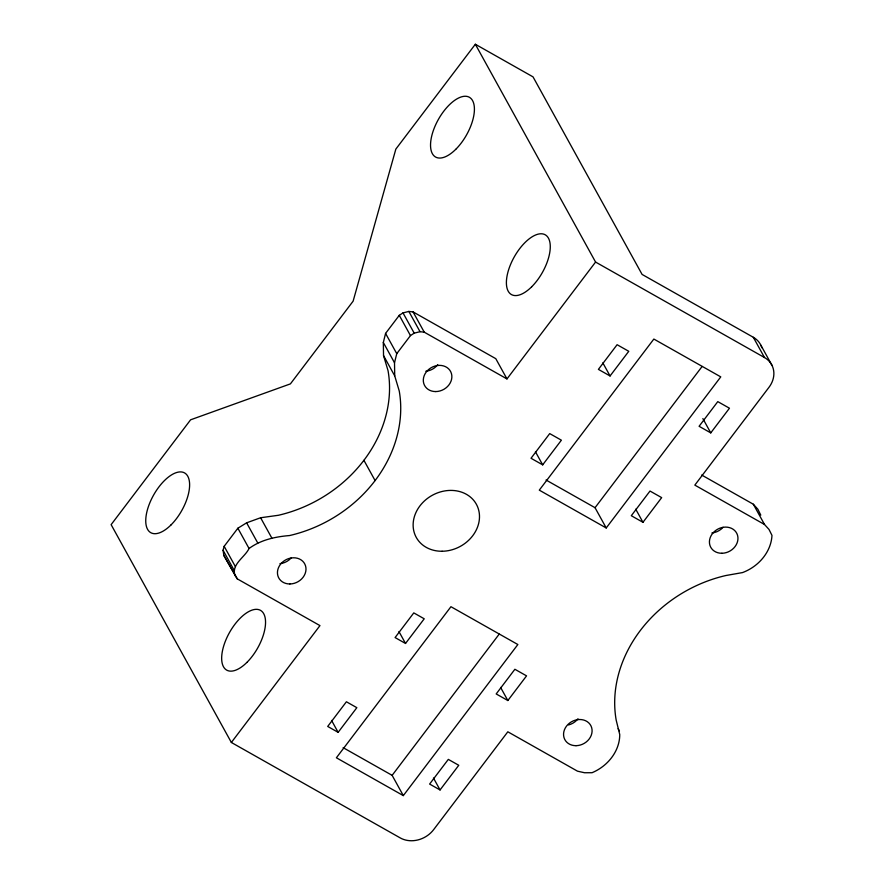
<?xml version="1.0" encoding="UTF-8"?>
<svg xmlns="http://www.w3.org/2000/svg" width="885" height="885" viewBox="0 0 885 885"><rect width="100%" height="100%" fill="white"/><g stroke="black" fill="none" stroke-linecap="round" stroke-linejoin="round"><path stroke-width="1.33" d="M231.361 742.471L319.961 625.606L237.235 578.845L223.85 555.437L223.064 550.238L224.17 546.31L237.866 528.234L246.616 522.825L260.61 517.747L278.388 515.28A129.719 110.127 -28.9 0 0 388.039 370.649L383.537 355.593L383.327 342.484L385.572 333.402L399.279 315.326L403.007 312.892L408.848 311.431L413.063 311.907L495.788 358.668L506.972 378.924L595.572 262.06L475.334 44.25L395.849 149.089L353.115 301.177L290.413 383.88L190.596 419.811L111.123 524.65L231.361 742.471L400.285 837.94A24.625 20.908 -28.9 0 0 433.661 829.621L507.824 731.795L577.507 771.178L584.565 772.749L592.054 772.716A41.352 35.112 -28.9 0 0 619.743 734.517L616.192 720.158A129.719 110.127 -28.9 0 1 725.844 575.527L742.515 572.584A41.352 35.112 -28.9 0 0 771.974 535.392L769.021 529.451L764.518 524.495L753.334 504.24L701.672 475.035M235.034 575.704C231.051 564.309 244.813 557.395 249.05 548.501C260.787 539.85 275.301 536.719 289.572 535.547A129.719 110.127 -28.9 0 0 399.224 390.916L394.721 375.859L394.511 362.75L396.757 353.668L410.463 335.592L414.191 333.147L420.032 331.698L424.247 332.174L506.972 378.924M338.136 732.349L356.843 707.679L346.4 701.772L327.704 726.441L338.136 732.349L331.565 720.423M405.518 643.461L424.225 618.792L413.782 612.896L395.086 637.565L405.518 643.461L398.947 631.547M542.682 464.857L561.389 440.188L549.718 433.595L531.022 458.264L542.682 464.857L535.447 451.748M610.064 375.97L628.77 351.301L617.099 344.708L598.404 369.377L610.064 375.97L602.829 362.861M403.317 795.615L336.388 757.781L450.941 606.701L517.858 644.523L403.317 795.615L392.132 775.348L499.206 634.114M606.225 527.969L539.297 490.146L653.849 339.055L720.766 376.877L606.225 527.969L595.041 507.702L702.115 366.467M440.055 789.951L458.762 765.282L448.319 759.385L429.623 784.055L440.055 789.951L433.473 778.026M507.846 700.533L526.553 675.863L514.882 669.27L496.186 693.94L507.846 700.533L500.611 687.424M642.964 522.305L661.67 497.635L649.999 491.042L631.304 515.712L642.964 522.305L635.729 509.196M710.755 432.887L729.461 408.217L717.79 401.624L699.095 426.293L710.755 432.887L702.867 418.583M475.334 44.25L533.035 76.873L642.09 274.427L753.312 337.285A24.625 20.908 -28.9 0 1 761.863 347.728M595.572 262.06L764.496 357.54A24.625 20.908 -28.9 0 1 769.01 387.276L694.836 485.113L764.518 524.495M546.045 480.013L595.041 507.702M343.137 747.659L392.132 775.348M753.334 504.24L757.837 509.196L760.79 515.136M223.85 555.437L237.235 578.845M760.846 345.183L772.03 365.45M753.312 337.285L764.496 357.54M413.063 311.907L424.247 332.174M408.848 311.431L420.032 331.698M403.007 312.892L414.191 333.147M399.279 315.326L410.463 335.592M618.139 728.687L619.456 731.076M385.572 333.402L396.757 353.668M383.327 342.484L394.511 362.75M383.537 355.593L394.721 375.859M363.912 460.311L375.096 480.577M260.61 517.747L271.795 538.003M246.616 522.825L257.8 543.08M237.866 528.234L249.05 548.501M224.17 546.31L235.355 566.566M223.064 550.238L234.248 570.493M291.099 558.004A14.768 12.534 -28.9 0 1 279.959 563.645M723.067 527.305A14.768 12.534 -28.9 0 1 711.938 532.947M577.994 718.753A14.768 12.534 -28.9 0 1 568.557 724.937M437.765 364.631A14.768 12.534 -28.9 0 1 425.829 371.235M721.883 553.269A14.768 12.534 -28.9 0 0 736.862 533.511A14.768 12.534 -28.9 0 0 712.336 533.766A14.768 12.534 -28.9 0 0 721.883 553.269M435.774 391.568A14.768 12.534 -28.9 0 0 450.764 371.8A14.768 12.534 -28.9 0 0 426.227 372.054A14.768 12.534 -28.9 0 0 435.774 391.568M246.871 662.434A34.327 16.074 -60.5 0 0 260.754 610.506A34.327 16.074 -60.5 0 0 223.186 647.754A34.327 16.074 -60.5 0 0 246.871 662.434M442.102 551.255A34.327 29.139 -28.9 0 0 476.926 505.324A34.327 29.139 -28.9 0 0 419.91 505.91A34.327 29.139 -28.9 0 0 442.102 551.255M576.013 745.679A14.768 12.534 -28.9 0 0 590.992 725.921A14.768 12.534 -28.9 0 0 566.466 726.176A14.768 12.534 -28.9 0 0 576.013 745.679M289.904 583.967A14.768 12.534 -28.9 0 0 304.894 564.21A14.768 12.534 -28.9 0 0 280.357 564.464A14.768 12.534 -28.9 0 0 289.904 583.967M170.938 525.004A34.327 16.074 -60.5 0 0 184.832 473.077A34.327 16.074 -60.5 0 0 147.264 510.324A34.327 16.074 -60.5 0 0 170.938 525.004M531.597 286.873A34.327 16.074 -60.5 0 0 545.481 234.945A34.327 16.074 -60.5 0 0 507.913 272.193A34.327 16.074 -60.5 0 0 531.597 286.873M455.731 149.355A34.327 16.074 -60.5 0 0 469.625 97.427A34.327 16.074 -60.5 0 0 432.057 134.675A34.327 16.074 -60.5 0 0 455.731 149.355"/></g></svg>
